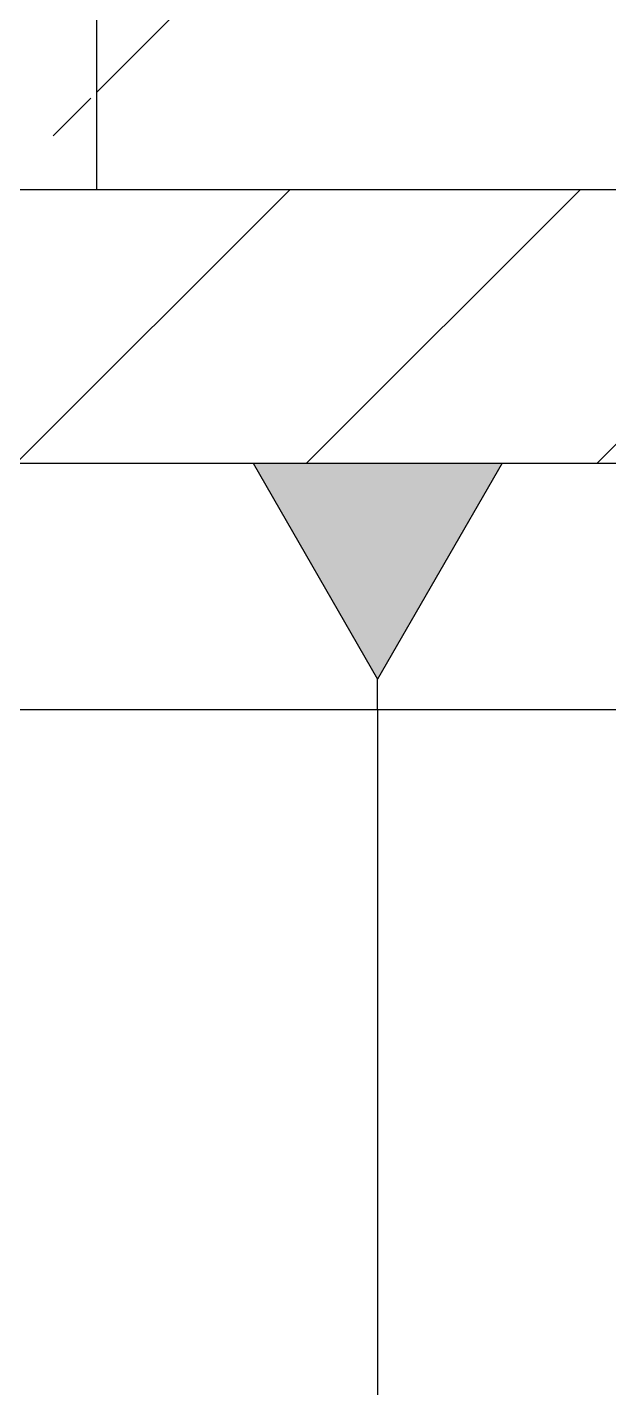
# Model space of a CAD drawing. Header units: millimetres. Extents: x 0 to 14700, y -398 to 10395.
# Drawn here: x 8429.4 to 8514.3, y 5394.8 to 5593.5 of the extents above; entities that cross this region are included whole.
import ezdxf

# ---------------------------------------------------------------- set-up
doc = ezdxf.new("R2010")
doc.units = ezdxf.units.MM
doc.header["$LTSCALE"] = 350
doc.linetypes.add('K', pattern=[2.5, 1.25, -0.25, 0.25, -0.25, 0.25, -0.25])
doc.layers.add('01', color=7, linetype='Continuous')
doc.layers.add('07', color=6, linetype='K')

# ---------------------------------------------------------------- blocks, each defined once
blk = doc.blocks.new('rtrtrt')
at = {"layer": '07', "linetype": 'K'}
blk.add_hatch(color=6, dxfattribs=at).paths.add_polyline_path([(7328.22, 22017.45), (7346.41, 22048.95), (7310.03, 22048.95)])
at = {"layer": '07', "color": 6, "linetype": 'K', "ltscale": 0.8}
for p, q in [((7175.72, 22048.95), (7385.22, 22048.95)), ((7328.22, 22012.95), (7328.22, 21853.45))]:
    blk.add_line(p, q, dxfattribs=at)
at = {"layer": '07', "color": 6, "linetype": 'K'}
for p in [(7310.03, 22048.95), (7346.41, 22048.95), (7328.22, 22012.95)]:
    blk.add_line(p, (7328.22, 22017.45), dxfattribs=at)
at = {"layer": '07', "color": 6, "linetype": 'K', "ltscale": 1.2}
blk.add_line((7845.3, 22012.95), (7175.72, 22012.95), dxfattribs=at)
blk = doc.blocks.new('ererw')
at = {"layer": '07', "linetype": 'K', "ltscale": 1.5}
h = blk.add_hatch(dxfattribs=at)
h.set_pattern_fill('_USER', color=6, scale=30, angle=45, style=0, pattern_type=0)
h.set_pattern_definition([(45, (7418.683, 3841.908), (-21.2132, 21.2132), [])])
h.paths.add_polyline_path([(9749.23, 5292.4), (9776.73, 5292.4), (9776.73, 5298.4), (9899.23, 5298.4), (9899.23, 5258.4), (9749.23, 5258.4)])
h.paths.add_polyline_path([(9714.23, 4958.4), (9866.31, 4958.4), (9866.31, 4918.4), (9714.23, 4918.4)])
h.paths.add_polyline_path([(9248.23, 4958.4), (9384.23, 4958.4), (9384.23, 4918.4), (9248.23, 4918.4)])
h.paths.add_polyline_path([(9196.73, 4958.4), (9215.23, 4958.4), (9215.23, 4918.4), (9196.73, 4918.4)])
h.paths.add_polyline_path([(9178.23, 5298.4), (9178.23, 5258.4), (9349.23, 5258.4), (9349.23, 5292.4), (9321.73, 5292.4), (9321.73, 5298.4)])
edge = h.paths.add_edge_path()
edge.add_line((9790.23, 4958.4), (9790.23, 5258.4))
edge.add_line((9810.23, 4958.4), (9810.23, 5258.4))
edge.add_line((9288.23, 4958.4), (9288.23, 5258.4))
edge.add_line((9308.23, 4958.4), (9308.23, 5258.4))
blk.add_hatch(color=6, dxfattribs=at).paths.add_polyline_path([(9349.23, 4886.9), (9367.41, 4918.4), (9331.04, 4918.4)])
at = {"layer": '07', "color": 6, "linetype": 'K', "ltscale": 1.5}
for p, q in [((9308.23, 4958.4), (9308.23, 5258.4)), ((9196.73, 4958.4), (9400.85, 4958.4)), ((9196.73, 4918.4), (9406.23, 4918.4)), ((9331.04, 4918.4), (9349.23, 4886.9)), ((9367.41, 4918.4), (9349.23, 4886.9)), ((9349.23, 4882.4), (9349.23, 4886.9)), ((9866.31, 4882.4), (9196.73, 4882.4))]:
    blk.add_line(p, q, dxfattribs=at)

msp = doc.modelspace()

# ---------------------------------------------------------------- block references
at = {"layer": '01'}
for name, p in [('ererw', (-868.68, 611.41)), ('rtrtrt', (1152.33, -16519.14))]:
    msp.add_blockref(name, p, dxfattribs=at)

doc.saveas('drawing.dxf')
